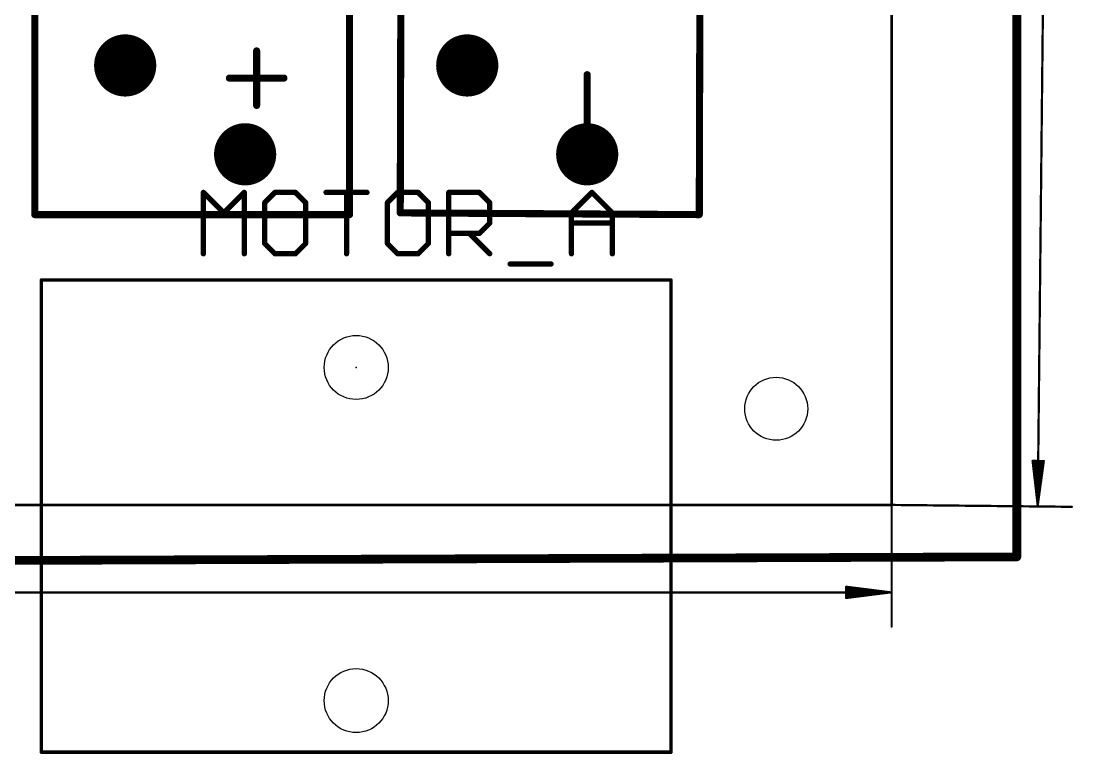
# Model space of a CAD drawing. Extents: x -18 to 155, y -13 to 99.
# Drawn here: x 94.2 to 154.4, y -13.2 to 28.7 of the extents above; entities that cross this region are included whole.
import ezdxf

# ---------------------------------------------------------------- set-up
doc = ezdxf.new("R2010")
doc.units = 0
for name, color, linetype in [('1', 22, 'CONTINUOUS'), ('17', 82, 'CONTINUOUS'), ('20', 253, 'CONTINUOUS'), ('21', 253, 'CONTINUOUS'), ('23', 7, 'CONTINUOUS'), ('51', 253, 'CONTINUOUS')]:
    doc.layers.add(name, color=color, linetype=linetype)

# ---------------------------------------------------------------- blocks, each defined once
blk = doc.blocks.new('ROUNDP')
at = {"const_width": 0.5}
blk.add_lwpolyline([(0, -0.25, 1), (0, 0.25, 1), (0, -0.25)], format="xyb", dxfattribs=at)

msp = doc.modelspace()

# ---------------------------------------------------------------- linework, layer by layer
at = {"layer": '1'}
for points, const_width in [([(151.16, 98.97), (151.16, -1.97)], 0.5), ([(95, 59), (95, 17.6)], 0.4064), ([(113, 17.6), (113, 59)], 0.4064), ([(115.9, 17.7), (116, 55)], 0.4064), ([(133.1, 54.9), (133, 17.6)], 0.4064), ([(95, 17.6), (113, 17.6)], 0.4064), ([(133, 17.6), (115.9, 17.7)], 0.4064), ([(151.16, -1.97), (-17.4, -2.57)], 0.5)]:
    msp.add_lwpolyline(points, dxfattribs=dict(at, const_width=const_width))
for points, const_width in [([(95, 17.7016, 1), (95, 17.4984)], 0.2032), ([(94.8984, 17.6, 1), (95.1016, 17.6)], 0.2032), ([(112.8984, 17.6, 1), (113.1016, 17.6)], 0.2032), ([(113, 17.4984, 1), (113, 17.7016)], 0.2032), ([(115.9006, 17.8016, 1), (115.8994, 17.5984)], 0.2032), ([(115.7984, 17.7003, 1), (116.0016, 17.6997)], 0.2032), ([(132.8984, 17.6003, 1), (133.1016, 17.5997)], 0.2032), ([(132.9994, 17.4984, 1), (133.0006, 17.7016)], 0.2032), ([(151.1604, -2.095, 1), (151.1596, -1.845)], 0.25), ([(151.035, -1.97, 1), (151.285, -1.97)], 0.25)]:
    msp.add_lwpolyline(points, format="xyb", dxfattribs=dict(at, const_width=const_width))
at = {"layer": '20', "const_width": 0.1524}
for points in [[(144, 97), (144, 1)], [(144, 1), (-12, 1)]]:
    msp.add_lwpolyline(points, dxfattribs=at)
at = {"layer": '20', "const_width": 0.0762}
for points in [[(143.9619, 1, 1), (144.0381, 1)], [(144, 0.9619, 1), (144, 1.0381)]]:
    msp.add_lwpolyline(points, format="xyb", dxfattribs=at)
at = {"layer": '20'}
for centre, radius in [((113.38, 8.86), 1.83), ((137.4, 6.5), 1.8), ((113.38, -10.19), 1.83)]:
    msp.add_circle(centre, radius, dxfattribs=at)
at = {"layer": '21'}
for points, const_width in [([(107.688, 23.8456), (107.688, 26.964)], 0.4064), ([(106.1288, 25.4048), (109.2472, 25.4048)], 0.4064), ([(126.588, 22.4856), (126.588, 25.604)], 0.4064), ([(104.6424, 15.3624), (104.6424, 18.8706)], 0.3048), ([(104.6424, 18.8706), (105.8118, 17.7012)], 0.3048), ([(105.8118, 17.7012), (106.9812, 18.8706)], 0.3048), ([(106.9812, 18.8706), (106.9812, 15.3624)], 0.3048), ([(108.7353, 18.8706), (108.1506, 18.2859)], 0.3048), ([(109.9047, 18.8706), (108.7353, 18.8706)], 0.3048), ([(110.4894, 18.2859), (109.9047, 18.8706)], 0.3048), ([(111.6588, 18.8706), (113.9976, 18.8706)], 0.3048), ([(112.8282, 15.3624), (112.8282, 18.8706)], 0.3048), ([(115.7517, 18.8706), (115.167, 18.2859)], 0.3048), ([(116.9211, 18.8706), (115.7517, 18.8706)], 0.3048), ([(117.5058, 18.2859), (116.9211, 18.8706)], 0.3048), ([(118.6752, 15.3624), (118.6752, 18.8706)], 0.3048), ([(118.6752, 18.8706), (120.4293, 18.8706)], 0.3048), ([(120.4293, 18.8706), (121.014, 18.2859)], 0.3048), ([(125.6916, 17.7012), (126.861, 18.8706)], 0.3048), ([(126.861, 18.8706), (128.0304, 17.7012)], 0.3048), ([(108.1506, 18.2859), (108.1506, 15.9471)], 0.3048), ([(110.4894, 15.9471), (110.4894, 18.2859)], 0.3048), ([(115.167, 18.2859), (115.167, 15.9471)], 0.3048), ([(117.5058, 15.9471), (117.5058, 18.2859)], 0.3048), ([(121.014, 18.2859), (121.014, 17.1165)], 0.3048), ([(125.6916, 15.3624), (125.6916, 17.7012)], 0.3048), ([(128.0304, 17.7012), (128.0304, 15.3624)], 0.3048), ([(121.014, 17.1165), (120.4293, 16.5318)], 0.3048), ([(125.6916, 17.1165), (128.0304, 17.1165)], 0.3048), ([(120.4293, 16.5318), (118.6752, 16.5318)], 0.3048), ([(119.8446, 16.5318), (121.014, 15.3624)], 0.3048), ([(108.1506, 15.9471), (108.7353, 15.3624)], 0.3048), ([(109.9047, 15.3624), (110.4894, 15.9471)], 0.3048), ([(115.167, 15.9471), (115.7517, 15.3624)], 0.3048), ([(116.9211, 15.3624), (117.5058, 15.9471)], 0.3048), ([(108.7353, 15.3624), (109.9047, 15.3624)], 0.3048), ([(115.7517, 15.3624), (116.9211, 15.3624)], 0.3048), ([(122.1834, 14.7777), (124.5222, 14.7777)], 0.3048), ([(95.38, -13.14), (95.38, 13.86)], 0.2), ([(95.38, 13.86), (131.38, 13.86)], 0.2), ([(131.38, 13.86), (131.38, -13.14)], 0.2), ([(131.38, -13.14), (95.38, -13.14)], 0.2)]:
    msp.add_lwpolyline(points, dxfattribs=dict(at, const_width=const_width))
for points, const_width in [([(107.7896, 26.964, 1), (107.5864, 26.964)], 0.2032), ([(106.1288, 25.5064, 1), (106.1288, 25.3032)], 0.2032), ([(109.2472, 25.3032, 1), (109.2472, 25.5064)], 0.2032), ([(126.6896, 25.604, 1), (126.4864, 25.604)], 0.2032), ([(107.5864, 23.8456, 1), (107.7896, 23.8456)], 0.2032), ([(126.4864, 22.4856, 1), (126.6896, 22.4856)], 0.2032), ([(104.7186, 18.8706, 1), (104.5662, 18.8706)], 0.1524), ([(104.6963, 18.9245, 1), (104.5885, 18.8167)], 0.1524), ([(107.0574, 18.8706, 1), (106.905, 18.8706)], 0.1524), ([(107.0351, 18.8167, 1), (106.9273, 18.9245)], 0.1524), ([(108.7353, 18.9468, 1), (108.7353, 18.7944)], 0.1524), ([(108.7892, 18.8167, 1), (108.6814, 18.9245)], 0.1524), ([(109.9586, 18.9245, 1), (109.8508, 18.8167)], 0.1524), ([(109.9047, 18.7944, 1), (109.9047, 18.9468)], 0.1524), ([(111.6588, 18.9468, 1), (111.6588, 18.7944)], 0.1524), ([(112.9044, 18.8706, 1), (112.752, 18.8706)], 0.1524), ([(113.9976, 18.7944, 1), (113.9976, 18.9468)], 0.1524), ([(115.7517, 18.9468, 1), (115.7517, 18.7944)], 0.1524), ([(115.8056, 18.8167, 1), (115.6978, 18.9245)], 0.1524), ([(116.975, 18.9245, 1), (116.8672, 18.8167)], 0.1524), ([(116.9211, 18.7944, 1), (116.9211, 18.9468)], 0.1524), ([(118.7514, 18.8706, 1), (118.599, 18.8706)], 0.1524), ([(118.6752, 18.9468, 1), (118.6752, 18.7944)], 0.1524), ([(120.4832, 18.9245, 1), (120.3754, 18.8167)], 0.1524), ([(120.4293, 18.7944, 1), (120.4293, 18.9468)], 0.1524), ([(126.9149, 18.9245, 1), (126.8071, 18.8167)], 0.1524), ([(126.9149, 18.8167, 1), (126.8071, 18.9245)], 0.1524), ([(108.2268, 18.2859, 1), (108.0744, 18.2859)], 0.1524), ([(108.0967, 18.3398, 1), (108.2045, 18.232)], 0.1524), ([(110.5656, 18.2859, 1), (110.4132, 18.2859)], 0.1524), ([(110.4355, 18.232, 1), (110.5433, 18.3398)], 0.1524), ([(115.2432, 18.2859, 1), (115.0908, 18.2859)], 0.1524), ([(115.1131, 18.3398, 1), (115.2209, 18.232)], 0.1524), ([(117.582, 18.2859, 1), (117.4296, 18.2859)], 0.1524), ([(117.4519, 18.232, 1), (117.5597, 18.3398)], 0.1524), ([(121.0902, 18.2859, 1), (120.9378, 18.2859)], 0.1524), ([(120.9601, 18.232, 1), (121.0679, 18.3398)], 0.1524), ([(105.7579, 17.7551, 1), (105.8657, 17.6473)], 0.1524), ([(105.7579, 17.6473, 1), (105.8657, 17.7551)], 0.1524), ([(125.7678, 17.7012, 1), (125.6154, 17.7012)], 0.1524), ([(125.6377, 17.7551, 1), (125.7455, 17.6473)], 0.1524), ([(128.1066, 17.7012, 1), (127.9542, 17.7012)], 0.1524), ([(127.9765, 17.6473, 1), (128.0843, 17.7551)], 0.1524), ([(120.9378, 17.1165, 1), (121.0902, 17.1165)], 0.1524), ([(121.0679, 17.0626, 1), (120.9601, 17.1704)], 0.1524), ([(125.6916, 17.1927, 1), (125.6916, 17.0403)], 0.1524), ([(128.0304, 17.0403, 1), (128.0304, 17.1927)], 0.1524), ([(118.6752, 16.608, 1), (118.6752, 16.4556)], 0.1524), ([(119.8985, 16.5857, 1), (119.7907, 16.4779)], 0.1524), ([(120.3754, 16.5857, 1), (120.4832, 16.4779)], 0.1524), ([(120.4293, 16.4556, 1), (120.4293, 16.608)], 0.1524), ([(108.2045, 16.001, 1), (108.0967, 15.8932)], 0.1524), ([(108.0744, 15.9471, 1), (108.2268, 15.9471)], 0.1524), ([(110.4132, 15.9471, 1), (110.5656, 15.9471)], 0.1524), ([(110.5433, 15.8932, 1), (110.4355, 16.001)], 0.1524), ([(115.2209, 16.001, 1), (115.1131, 15.8932)], 0.1524), ([(115.0908, 15.9471, 1), (115.2432, 15.9471)], 0.1524), ([(117.4296, 15.9471, 1), (117.582, 15.9471)], 0.1524), ([(117.5597, 15.8932, 1), (117.4519, 16.001)], 0.1524), ([(104.5662, 15.3624, 1), (104.7186, 15.3624)], 0.1524), ([(106.905, 15.3624, 1), (107.0574, 15.3624)], 0.1524), ([(108.7353, 15.4386, 1), (108.7353, 15.2862)], 0.1524), ([(108.6814, 15.3085, 1), (108.7892, 15.4163)], 0.1524), ([(109.8508, 15.4163, 1), (109.9586, 15.3085)], 0.1524), ([(109.9047, 15.2862, 1), (109.9047, 15.4386)], 0.1524), ([(112.752, 15.3624, 1), (112.9044, 15.3624)], 0.1524), ([(115.7517, 15.4386, 1), (115.7517, 15.2862)], 0.1524), ([(115.6978, 15.3085, 1), (115.8056, 15.4163)], 0.1524), ([(116.8672, 15.4163, 1), (116.975, 15.3085)], 0.1524), ([(116.9211, 15.2862, 1), (116.9211, 15.4386)], 0.1524), ([(118.599, 15.3624, 1), (118.7514, 15.3624)], 0.1524), ([(120.9601, 15.3085, 1), (121.0679, 15.4163)], 0.1524), ([(125.6154, 15.3624, 1), (125.7678, 15.3624)], 0.1524), ([(127.9542, 15.3624, 1), (128.1066, 15.3624)], 0.1524), ([(122.1834, 14.8539, 1), (122.1834, 14.7015)], 0.1524), ([(124.5222, 14.7015, 1), (124.5222, 14.8539)], 0.1524), ([(95.43, 13.86, 1), (95.33, 13.86)], 0.1), ([(95.38, 13.91, 1), (95.38, 13.81)], 0.1), ([(131.43, 13.86, 1), (131.33, 13.86)], 0.1), ([(131.38, 13.81, 1), (131.38, 13.91)], 0.1), ([(95.38, -13.09, 1), (95.38, -13.19)], 0.1), ([(95.33, -13.14, 1), (95.43, -13.14)], 0.1), ([(131.33, -13.14, 1), (131.43, -13.14)], 0.1), ([(131.38, -13.19, 1), (131.38, -13.09)], 0.1)]:
    msp.add_lwpolyline(points, format="xyb", dxfattribs=dict(at, const_width=const_width))
at = {"layer": '23'}
msp.add_point((113.38, 8.86), dxfattribs=at)
at = {"layer": '51', "const_width": 0.13}
for points in [[(153.3526, 96.848), (152.3539, 0.978)], [(152.3539, 0.978), (152.0611, 3.5162)], [(152.0611, 3.5162), (152.6996, 3.5095)], [(152.3539, 0.978), (152.1204, 3.5156)], [(152.3539, 0.978), (152.2503, 3.5142)], [(152.5103, 3.5115), (152.3539, 0.978)], [(152.6403, 3.5101), (152.3539, 0.978)], [(152.6996, 3.5095), (152.3539, 0.978)], [(144, 1), (144, -5.95)], [(144, 1), (154.3032, 0.8927)], [(143.935, -4), (-11.935, -4)], [(143.935, -4), (141.4, -3.6808)], [(141.4, -3.6808), (141.4, -4.3192)], [(143.935, -4), (141.4, -3.74)], [(143.935, -4), (141.4, -3.87)], [(141.4, -4.3192), (143.935, -4)], [(141.4, -4.13), (143.935, -4)], [(141.4, -4.26), (143.935, -4)]]:
    msp.add_lwpolyline(points, dxfattribs=at)
at = {"layer": '51', "const_width": 0.065}
for points in [[(152.0934, 3.5199, 1), (152.0288, 3.5124)], [(152.0615, 3.5487, 1), (152.0608, 3.4837)], [(152.1527, 3.5185, 1), (152.088, 3.5126)], [(152.2828, 3.5155, 1), (152.2179, 3.5129)], [(152.5428, 3.5095, 1), (152.4779, 3.5135)], [(152.6726, 3.5065, 1), (152.608, 3.5138)], [(152.7318, 3.5051, 1), (152.6674, 3.5139)], [(152.6992, 3.477, 1), (152.6999, 3.542)], [(144.0325, 1, 1), (143.9675, 1)], [(144.0003, 1.0325, 1), (143.9997, 0.9675)], [(152.3217, 0.9824, 1), (152.3861, 0.9736)], [(152.3216, 0.9816, 1), (152.3862, 0.9743)], [(152.3215, 0.98, 1), (152.3864, 0.976)], [(152.3214, 0.9783, 1), (152.3864, 0.9776)], [(152.3215, 0.9767, 1), (152.3864, 0.9793)], [(152.3216, 0.975, 1), (152.3863, 0.981)], [(152.3217, 0.9743, 1), (152.3862, 0.9817)], [(154.3028, 0.8602, 1), (154.3035, 0.9252)], [(141.4041, -3.6485, 1), (141.3959, -3.713)], [(141.4325, -3.6808, 1), (141.3675, -3.6808)], [(141.4033, -3.7077, 1), (141.3967, -3.7723)], [(141.4017, -3.8375, 1), (141.3983, -3.9025)], [(141.3983, -4.0975, 1), (141.4017, -4.1625)], [(141.3967, -4.2277, 1), (141.4033, -4.2923)], [(143.9391, -4.0322, 1), (143.9309, -3.9678)], [(143.9309, -4.0322, 1), (143.9391, -3.9678)], [(143.9383, -4.0323, 1), (143.9317, -3.9677)], [(143.9317, -4.0323, 1), (143.9383, -3.9677)], [(143.9333, -4.0325, 1), (143.9367, -3.9675)], [(143.9367, -4.0325, 1), (143.9333, -3.9675)], [(143.935, -4.0325, 1), (143.935, -3.9675)], [(141.3959, -4.287, 1), (141.4041, -4.3515)], [(141.3675, -4.3192, 1), (141.4325, -4.3192)], [(143.9675, -5.95, 1), (144.0325, -5.95)]]:
    msp.add_lwpolyline(points, format="xyb", dxfattribs=at)

# ---------------------------------------------------------------- block references
at = {"layer": '17', "xscale": 3.556, "yscale": 3.556}
for p in [(100.17, 26.13), (119.73, 26.13), (107.03, 21.05), (126.59, 21.05)]:
    msp.add_blockref('ROUNDP', p, dxfattribs=at)

doc.saveas('drawing.dxf')
